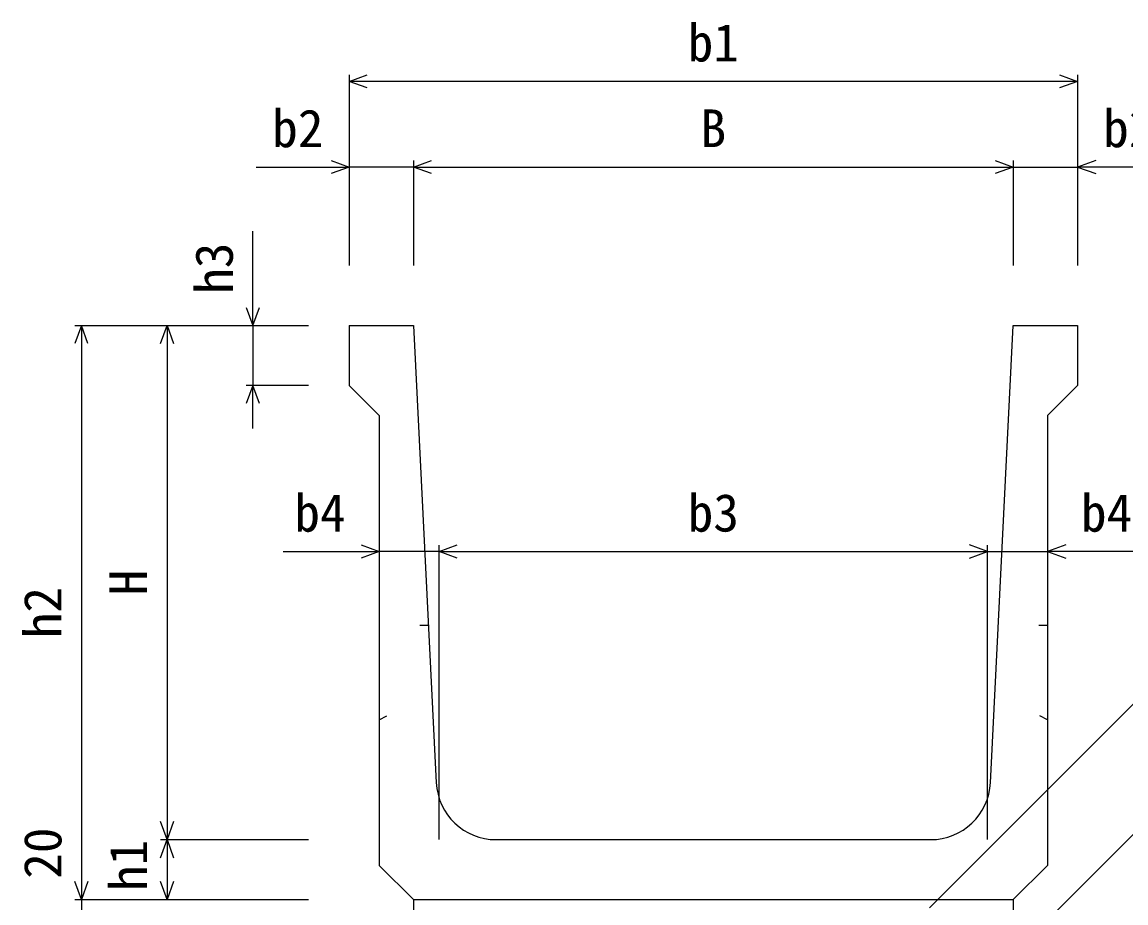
# Model space of a CAD drawing. Units: millimetres, scale not verified. Extents: x -33600 to 33600, y -11880 to 11880.
# Drawn here: x -29894 to -28606, y 7330 to 8358 of the extents above; entities that cross this region are included whole.
import ezdxf
from ezdxf.enums import TextEntityAlignment as Align

# ---------------------------------------------------------------- set-up
doc = ezdxf.new("R2010")
doc.units = ezdxf.units.MM
doc.header["$LTSCALE"] = 40
doc.linetypes.add('DOTTED', pattern=[1.75, 0.25, -1.5])
for name, color, linetype, lineweight in [('0-0_DIM', 7, 'Continuous', 25), ('0-5_OUTLINE', 3, 'Continuous', 25), ('0-6_OUTLINE2', 4, 'DOTTED', 25)]:
    doc.layers.add(name, color=color, linetype=linetype, lineweight=lineweight)
doc.styles.add('ＭＳ ゴシック', font='')
doc.styles.get('ＭＳ ゴシック').set_extended_font_data('MS Gothic')

msp = doc.modelspace()

# ---------------------------------------------------------------- linework, layer by layer
at = {"layer": '0-0_DIM'}
for p, q in [((-29511.98, 8295.98), (-29511.98, 8073.48)), ((-28661.98, 8295.98), (-28661.98, 8073.48)), ((-28661.98, 8288.48), (-29511.98, 8288.48)), ((-29436.98, 8195.98), (-29436.98, 8073.48)), ((-28736.98, 8195.98), (-28736.98, 8073.48)), ((-29620.36, 8188.48), (-29511.98, 8188.48)), ((-29436.98, 8188.48), (-29511.98, 8188.48)), ((-29436.98, 8188.48), (-28736.98, 8188.48)), ((-28736.98, 8188.48), (-28661.98, 8188.48)), ((-28553.6, 8188.48), (-28661.98, 8188.48)), ((-29624.48, 8003.48), (-29624.48, 8113.75)), ((-29831.98, 8003.48), (-29559.48, 8003.48)), ((-29824.48, 8003.48), (-29824.48, 7333.48)), ((-29724.48, 8003.48), (-29724.48, 7403.48)), ((-29624.48, 8003.48), (-29624.48, 7933.48)), ((-29559.48, 7933.48), (-29631.98, 7933.48)), ((-29624.48, 7883.48), (-29624.48, 7933.48)), ((-29406.98, 7403.48), (-29406.98, 7747.33)), ((-28766.98, 7403.48), (-28766.98, 7747.33)), ((-29588.83, 7739.83), (-29476.98, 7739.83)), ((-29406.98, 7739.83), (-29476.98, 7739.83)), ((-29406.98, 7739.83), (-28766.98, 7739.83)), ((-28766.98, 7739.83), (-28696.98, 7739.83)), ((-28585.13, 7739.83), (-28696.98, 7739.83)), ((-28484.21, 7674.67), (-28834.84, 7324.04)), ((-28539.48, 7467.41), (-28720.93, 7285.96)), ((-29731.98, 7403.48), (-29559.48, 7403.48)), ((-29724.48, 7403.48), (-29724.48, 7333.48)), ((-29831.98, 7333.48), (-29559.48, 7333.48))]:
    msp.add_line(p, q, dxfattribs=at)
for points in [[(-29490.84, 8280.78), (-29511.98, 8288.48), (-29490.84, 8296.17)], [(-28683.12, 8296.17), (-28661.98, 8288.48), (-28683.12, 8280.78)], [(-29533.12, 8196.17), (-29511.98, 8188.48), (-29533.12, 8180.78)], [(-29415.84, 8180.78), (-29436.98, 8188.48), (-29415.84, 8196.17)], [(-28758.12, 8196.17), (-28736.98, 8188.48), (-28758.12, 8180.78)], [(-28640.84, 8196.17), (-28661.98, 8188.48), (-28640.84, 8180.78)], [(-29632.17, 8024.62), (-29624.48, 8003.48), (-29616.78, 8024.62)], [(-29816.78, 7982.33), (-29824.48, 8003.48), (-29832.17, 7982.33)], [(-29732.17, 7982.33), (-29724.48, 8003.48), (-29716.78, 7982.33)], [(-29616.78, 7912.33), (-29624.48, 7933.48), (-29632.17, 7912.33)], [(-29498.12, 7747.53), (-29476.98, 7739.83), (-29498.12, 7732.14)], [(-29385.84, 7732.14), (-29406.98, 7739.83), (-29385.84, 7747.53)], [(-28788.12, 7732.14), (-28766.98, 7739.83), (-28788.12, 7747.53)], [(-28675.84, 7747.53), (-28696.98, 7739.83), (-28675.84, 7732.14)], [(-29716.78, 7424.62), (-29724.48, 7403.48), (-29732.17, 7424.62)], [(-29732.17, 7382.33), (-29724.48, 7403.48), (-29716.78, 7382.33)], [(-29816.78, 7354.62), (-29824.48, 7333.48), (-29832.17, 7354.62)], [(-29716.78, 7354.62), (-29724.48, 7333.48), (-29732.17, 7354.62)], [(-29824.48, 7333.48), (-29824.48, 7313.48), (-29824.48, 7263.48)]]:
    msp.add_lwpolyline(points, dxfattribs=at)
at = {"layer": '0-5_OUTLINE'}
for p, q in [((-29511.98, 8003.48), (-29511.98, 7933.48)), ((-29511.98, 8003.48), (-29436.98, 8003.48)), ((-29436.98, 8003.48), (-29410.3, 7469.98)), ((-28763.65, 7469.98), (-28736.98, 8003.48)), ((-28736.98, 8003.48), (-28661.98, 8003.48)), ((-28661.98, 8003.48), (-28661.98, 7933.48)), ((-29511.98, 7933.48), (-29476.98, 7898.48)), ((-28661.98, 7933.48), (-28696.98, 7898.48)), ((-29476.98, 7898.48), (-29476.98, 7373.48)), ((-28696.98, 7898.48), (-28696.98, 7373.48)), ((-29340.39, 7403.48), (-28833.57, 7403.48)), ((-29436.98, 7333.48), (-29476.98, 7373.48)), ((-28736.98, 7333.48), (-28696.98, 7373.48)), ((-29436.98, 7333.48), (-28736.98, 7333.48)), ((-29436.98, 7333.48), (-29436.98, 7313.48)), ((-28736.98, 7333.48), (-28736.98, 7313.48))]:
    msp.add_line(p, q, dxfattribs=at)
for centre, start, end in [((-29340.39, 7473.48), 182.86241, 270), ((-28833.57, 7473.48), 270, 357.13759)]:
    msp.add_arc(centre, 70, start, end, dxfattribs=at)
at = {"layer": '0-6_OUTLINE2'}
for p, q in [((-29419.48, 7653.48), (-29476.98, 7653.48)), ((-28696.98, 7653.48), (-28754.48, 7653.48)), ((-29476.98, 7543.48), (-29415.48, 7573.48)), ((-28696.98, 7543.48), (-28758.48, 7573.48))]:
    msp.add_line(p, q, dxfattribs=at)

# ---------------------------------------------------------------- texts
at = {"layer": '0-0_DIM', "style": 'ＭＳ ゴシック'}
for s, p in [('b1', (-29116.98, 8298.48)), ('b2', (-29601.82, 8198.48)), ('b2', (-28632.14, 8198.48)), ('B', (-29101.98, 8198.48)), ('b4', (-29575.92, 7749.83)), ('b3', (-29116.98, 7749.83)), ('b4', (-28658.04, 7749.83))]:
    msp.add_text(s, height=43.99, dxfattribs=at).set_placement(p, align=Align.BOTTOM_LEFT)
for s, p in [('h3', (-29634.48, 8040.4)), ('H', (-29734.48, 7688.48)), ('h2', (-29834.48, 7638.48)), ('20', (-29834.48, 7357.79)), ('h1', (-29734.48, 7343.48))]:
    msp.add_text(s, height=43.99, rotation=90, dxfattribs=at).set_placement(p, align=Align.BOTTOM_LEFT)

doc.saveas('drawing.dxf')
